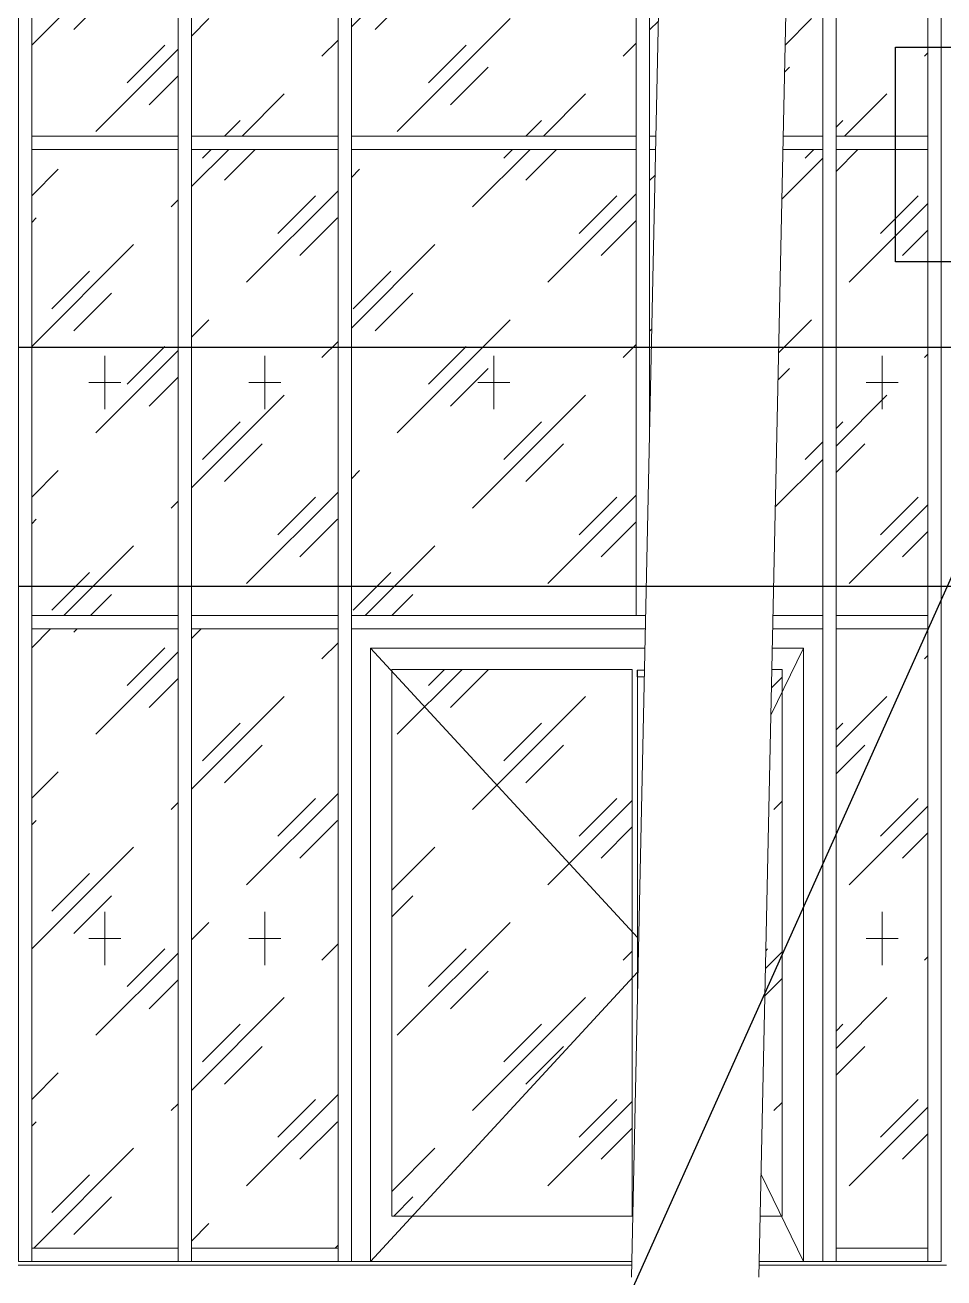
# Model space of a CAD drawing. Header units: millimetres. Extents: x -2128 to 116635, y -18248 to 18481.
# Drawn here: x 48366 to 51816, y -62 to 4643 of the extents above; entities that cross this region are included whole.
import ezdxf

# ---------------------------------------------------------------- set-up
doc = ezdxf.new("R2010")
doc.units = ezdxf.units.MM
doc.linetypes.add('Штриховая', pattern=[600, 400, -200])
for name, color, linetype, lineweight in [('A-COLS', 7, 'Continuous', 9), ('A-DOOR-1', 7, 'Continuous', 5), ('A-FLOR', 7, 'Continuous', 9), ('A-GLAZ-3', 7, 'Штриховая', 5), ('A-GLAZ-CURT', 7, 'Continuous', 9), ('A-GLAZ-CURT-1', 7, 'Continuous', 5), ('A-GLAZ-CWMG', 7, 'Continuous', 9)]:
    doc.layers.add(name, color=color, linetype=linetype, lineweight=lineweight)
pattern_1 = [(45, (-100, 100), (-282.843, 282.843), [200, -600]), (45, (-300, 0), (-282.843, 282.843), [600, -200]), (45, (100, -100), (-282.843, 282.843), [200, -600])]

# ---------------------------------------------------------------- blocks, each defined once
blk = doc.blocks.new('PNS_Панель прямоугольная - Нр_Стекло - 42мм-26757430-АР2_Фасад ___-А')
at = {"layer": 'A-GLAZ-CURT-1'}
h = blk.add_hatch(dxfattribs=at)
h.set_pattern_fill('FP_40', color=256, style=0, pattern_type=2)
h.set_pattern_definition(pattern_1)
h.paths.add_polyline_path([(-15865, 50), (-15520, 50), (-15520, 2375), (-15865, 2375), (-15865, 109.9)], flags=0)
at = {"layer": 'A-GLAZ-3'}
for p, q in [((-15692.5, 1312.5), (-15692.5, 1112.5)), ((-15752.5, 1212.5), (-15632.5, 1212.5))]:
    blk.add_line(p, q, dxfattribs=at)
blk = doc.blocks.new('PNS_Панель прямоугольная - Нр_Стекло - 42мм-39659700-АР2_Фасад ___-А')
at = {"layer": 'A-GLAZ-CURT-1'}
h = blk.add_hatch(dxfattribs=at)
h.set_pattern_fill('FP_41', color=256, style=0, pattern_type=2)
h.set_pattern_definition(pattern_1)
h.paths.add_polyline_path([(-15807.8, 2425), (-15520, 2425), (-15520, 4175.4), (-15865, 4175.4), (-15865, 2425)], flags=0)
at = {"layer": 'A-GLAZ-3'}
for p, q in [((-15692.5, 3400.2), (-15692.5, 3200.2)), ((-15752.5, 3300.2), (-15632.5, 3300.2))]:
    blk.add_line(p, q, dxfattribs=at)
blk = doc.blocks.new('PNS_Панель прямоугольная - Нр_Стекло - 42мм-26757446-АР2_Фасад ___-А')
at = {"layer": 'A-GLAZ-CURT-1'}
h = blk.add_hatch(dxfattribs=at)
h.set_pattern_fill('FP_41', color=256, style=0, pattern_type=2)
h.set_pattern_definition(pattern_1)
h.paths.add_polyline_path([(-15865, 4225.4), (-15520, 4225.4), (-15520, 7430.1), (-15865, 7430.1), (-15865, 4339.1)], flags=0)
at = {"layer": 'A-GLAZ-3'}
for p, q in [((-15692.5, 5927.7), (-15692.5, 5727.7)), ((-15752.5, 5827.7), (-15632.5, 5827.7))]:
    blk.add_line(p, q, dxfattribs=at)
blk = doc.blocks.new('Прямоугольный импост - Рядовой 50х220-26757428-АР2_Фасад ___-А')
at = {"layer": 'A-GLAZ-CWMG'}
for p, q in [((-15865, 0), (-15865, 50)), ((-15520, 50), (-15865, 50)), ((-15520, 50), (-15520, 0)), ((-15520, 0), (-15865, 0))]:
    blk.add_line(p, q, dxfattribs=at)
blk = doc.blocks.new('Прямоугольный импост - Рядовой 50х220-26757429-АР2_Фасад ___-А')
at = {"layer": 'A-GLAZ-CWMG'}
for p, q in [((-15865, 4175.4), (-15865, 4225.4)), ((-15865, 4225.4), (-15520, 4225.4)), ((-15520, 4225.4), (-15520, 4175.4)), ((-15865, 4175.4), (-15520, 4175.4))]:
    blk.add_line(p, q, dxfattribs=at)
blk = doc.blocks.new('PNS_Панель прямоугольная - Нр_Стекло - 42мм-39659708-АР2_Фасад ___-А')
at = {"layer": 'A-GLAZ-CURT-1'}
h = blk.add_hatch(dxfattribs=at)
h.set_pattern_fill('FP_41', color=256, style=0, pattern_type=2)
h.set_pattern_definition(pattern_1)
h.paths.add_polyline_path([(-16102.1, 2425), (-15915, 2425), (-15915, 4175.4), (-16064.8, 4175.4), (-16099, 2576.9)], flags=0)
h.paths.add_polyline_path([(-16565, 3125.2), (-16554.1, 3597.5), (-16549.8, 3827.4), (-16544.4, 4175.4), (-16565, 4175.4), (-16565, 3140)], flags=0)
blk = doc.blocks.new('PNS_Панель прямоугольная - Нр_Стекло - 42мм-26468302-АР2_Фасад ___-А')
at = {"layer": 'A-GLAZ-CURT-1'}
h = blk.add_hatch(dxfattribs=at)
h.set_pattern_fill('FP_41', color=256, style=0, pattern_type=2)
h.set_pattern_definition(pattern_1)
h.paths.add_polyline_path([(-16565, 4225.4), (-16541.5, 4225.4), (-16472, 7430.1), (-16565, 7430.1), (-16565, 4313.8)], flags=0)
h.paths.add_polyline_path([(-16063.7, 4225.4), (-15915, 4225.4), (-15915, 7430.1), (-15996.6, 7430.1), (-16001.2, 7158.5), (-16009.1, 6806.1), (-16018.6, 6350.5), (-16040.9, 5293.2), (-16063.3, 4245.8)], flags=0)
blk = doc.blocks.new('Прямоугольный импост - Рядовой 50х220-26468290-АР2_Фасад ___-А')
at = {"layer": 'A-GLAZ-CWMG'}
for p, q in [((-16590, 2425), (-16579.9, 2425)), ((-16102.1, 2425), (-15915, 2425)), ((-15915, 2425), (-15915, 2375)), ((-16590, 2375), (-16581.1, 2375)), ((-16103.1, 2375), (-15915, 2375))]:
    blk.add_line(p, q, dxfattribs=at)
blk = doc.blocks.new('Прямоугольный импост - Рядовой 50х220-V40-АР2_Фасад ___-А')
at = {"layer": 'A-GLAZ-CWMG'}
for p, q in [((-16565, 4175.4), (-16565, 4225.4)), ((-16565, 4225.4), (-16541.5, 4225.4)), ((-16063.7, 4225.4), (-15915, 4225.4)), ((-15915, 4225.4), (-15915, 4175.4)), ((-16565, 4175.4), (-16542.6, 4175.4)), ((-16064.8, 4175.4), (-15915, 4175.4))]:
    blk.add_line(p, q, dxfattribs=at)
blk = doc.blocks.new('Прямоугольный импост - Рядовой 50х220-26737334-АР2_Фасад ___-А')
at = {"layer": 'A-GLAZ-CWMG'}
for p, q in [((-23155, 7480.1), (-23105, 7480.1)), ((-23155, 7480.1), (-23155, 4200.4)), ((-23105, 7480.1), (-23105, 4200.4))]:
    blk.add_line(p, q, dxfattribs=at)
blk = doc.blocks.new('Колонны 9 - Колонны 1-22806215-АР2_Фасад ___-А')
at = {"layer": 'A-COLS'}
for p, q in [((-16471.8, 7500), (-16633, -59)), ((-16155, -59), (-15993.8, 7500))]:
    blk.add_line(p, q, dxfattribs=at)
blk = doc.blocks.new('Прямоугольный импост - Рядовой 50х220-26362313-АР2_Фасад ___-А')
at = {"layer": 'A-GLAZ-CWMG'}
for p, q in [((-20755, 2400), (-20755, 0)), ((-20705, 2400), (-20705, 0)), ((-20705, 0), (-20755, 0))]:
    blk.add_line(p, q, dxfattribs=at)
blk = doc.blocks.new('Прямоугольный импост - Рядовой 50х220-39659681-АР2_Фасад ___-А')
at = {"layer": 'A-GLAZ-CWMG'}
for p, q in [((-20755, 4200.4), (-20755, 2400)), ((-20705, 4200.4), (-20705, 2400))]:
    blk.add_line(p, q, dxfattribs=at)
blk = doc.blocks.new('Прямоугольный импост - Рядовой 50х220-39659682-АР2_Фасад ___-А')
at = {"layer": 'A-GLAZ-CWMG'}
for p, q in [((-16615, 4200.4), (-16615, 2425)), ((-16565, 4200.4), (-16565, 3125.2)), ((-16579.9, 2425), (-16615, 2425))]:
    blk.add_line(p, q, dxfattribs=at)
blk = doc.blocks.new('PNS_Панель прямоугольная - Нр_Стекло - 42мм-26181092-АР2_Фасад ___-А')
at = {"layer": 'A-GLAZ-CURT-1'}
h = blk.add_hatch(dxfattribs=at)
h.set_pattern_fill('FP_40', color=256, style=0, pattern_type=2)
h.set_pattern_definition(pattern_1)
h.paths.add_polyline_path([(-18285, 50), (-17735, 50), (-17735, 2375), (-18285, 2375), (-18285, 1872.1)], flags=0)
at = {"layer": 'A-GLAZ-3'}
for p, q in [((-18010, 1312.5), (-18010, 1112.5)), ((-18070, 1212.5), (-17950, 1212.5))]:
    blk.add_line(p, q, dxfattribs=at)
blk = doc.blocks.new('PNS_Панель прямоугольная - Нр_Стекло - 42мм-39659732-АР2_Фасад ___-А')
at = {"layer": 'A-GLAZ-CURT-1'}
h = blk.add_hatch(dxfattribs=at)
h.set_pattern_fill('FP_41', color=256, style=0, pattern_type=2)
h.set_pattern_definition(pattern_1)
h.paths.add_polyline_path([(-17735, 2425), (-17735, 4175.4), (-18285, 4175.4), (-18285, 2425)], flags=0)
at = {"layer": 'A-GLAZ-3'}
for p, q in [((-18010, 3400.2), (-18010, 3200.2)), ((-18070, 3300.2), (-17950, 3300.2))]:
    blk.add_line(p, q, dxfattribs=at)
blk = doc.blocks.new('PNS_Панель прямоугольная - Нр_Стекло - 42мм-26468220-АР2_Фасад ___-А')
at = {"layer": 'A-GLAZ-CURT-1'}
h = blk.add_hatch(dxfattribs=at)
h.set_pattern_fill('FP_41', color=256, style=0, pattern_type=2)
h.set_pattern_definition(pattern_1)
h.paths.add_polyline_path([(-18285, 4225.4), (-17735, 4225.4), (-17735, 7430.1), (-18285, 7430.1), (-18285, 4691.5)], flags=0)
at = {"layer": 'A-GLAZ-3'}
for p, q in [((-18010, 5927.7), (-18010, 5727.7)), ((-18070, 5827.7), (-17950, 5827.7))]:
    blk.add_line(p, q, dxfattribs=at)
blk = doc.blocks.new('Прямоугольный импост - Рядовой 50х220-26362316-АР2_Фасад ___-А')
at = {"layer": 'A-GLAZ-CWMG'}
for p, q in [((-18285, 0), (-18285, 50)), ((-17735, 50), (-18285, 50)), ((-17735, 50), (-17735, 0)), ((-17735, 0), (-18285, 0))]:
    blk.add_line(p, q, dxfattribs=at)
blk = doc.blocks.new('Прямоугольный импост - Рядовой 50х220-26362317-АР2_Фасад ___-А')
at = {"layer": 'A-GLAZ-CWMG'}
for p, q in [((-18285, 4175.4), (-18285, 4225.4)), ((-18285, 4225.4), (-17735, 4225.4)), ((-17735, 4225.4), (-17735, 4175.4)), ((-18285, 4175.4), (-17735, 4175.4))]:
    blk.add_line(p, q, dxfattribs=at)
blk = doc.blocks.new('PNS_Панель прямоугольная - Нр_Стекло - 42мм-V51-АР2_Фасад ___-А')
at = {"layer": 'A-GLAZ-CURT-1'}
h = blk.add_hatch(dxfattribs=at)
h.set_pattern_fill('FP_41', color=256, style=0, pattern_type=2)
h.set_pattern_definition(pattern_1)
h.paths.add_polyline_path([(-16615, 2425), (-16615, 4175.4), (-17685, 4175.4), (-17685, 2425), (-16826.8, 2425)], flags=0)
at = {"layer": 'A-GLAZ-3'}
for p, q in [((-17150, 3400.2), (-17150, 3200.2)), ((-17210, 3300.2), (-17090, 3300.2))]:
    blk.add_line(p, q, dxfattribs=at)
blk = doc.blocks.new('PNS_Панель прямоугольная - Нр_Стекло - 42мм-V52-АР2_Фасад ___-А')
at = {"layer": 'A-GLAZ-CURT-1'}
h = blk.add_hatch(dxfattribs=at)
h.set_pattern_fill('FP_41', color=256, style=0, pattern_type=2)
h.set_pattern_definition(pattern_1)
h.paths.add_polyline_path([(-16826.8, 4225.4), (-16615, 4225.4), (-16615, 7430.1), (-17685, 7430.1), (-17685, 4225.4)], flags=0)
at = {"layer": 'A-GLAZ-3'}
for p, q in [((-17150, 5927.7), (-17150, 5727.7)), ((-17210, 5827.7), (-17090, 5827.7))]:
    blk.add_line(p, q, dxfattribs=at)
blk = doc.blocks.new('Прямоугольный импост - Рядовой 50х220-V53-АР2_Фасад ___-А')
at = {"layer": 'A-GLAZ-CWMG'}
for p, q in [((-17685, 4175.4), (-17685, 4225.4)), ((-17685, 4225.4), (-16615, 4225.4)), ((-16615, 4225.4), (-16615, 4175.4)), ((-17685, 4175.4), (-16615, 4175.4))]:
    blk.add_line(p, q, dxfattribs=at)
blk = doc.blocks.new('Прямоугольный импост - Рядовой 50х220-26468293-АР2_Фасад ___-А')
at = {"layer": 'A-GLAZ-CWMG'}
for p, q in [((-17685, 2375), (-17685, 2425)), ((-17685, 2425), (-16590, 2425)), ((-17685, 2375), (-16590, 2375))]:
    blk.add_line(p, q, dxfattribs=at)
blk = doc.blocks.new('PNS_Панель прямоугольная - Нр_Стекло - 42мм-V54-АР2_Фасад ___-А')
at = {"layer": 'A-GLAZ-CURT-1'}
h = blk.add_hatch(dxfattribs=at)
h.set_pattern_fill('FP_40', color=256, style=0, pattern_type=2)
h.set_pattern_definition(pattern_1)
h.paths.add_polyline_path([(-18335, 50), (-18335, 2375), (-18885, 2375), (-18885, 50), (-18864.8, 50)], flags=0)
at = {"layer": 'A-GLAZ-3'}
for p, q in [((-18610, 1312.5), (-18610, 1112.5)), ((-18670, 1212.5), (-18550, 1212.5))]:
    blk.add_line(p, q, dxfattribs=at)
blk = doc.blocks.new('PNS_Панель прямоугольная - Нр_Стекло - 42мм-V55-АР2_Фасад ___-А')
at = {"layer": 'A-GLAZ-CURT-1'}
h = blk.add_hatch(dxfattribs=at)
h.set_pattern_fill('FP_41', color=256, style=0, pattern_type=2)
h.set_pattern_definition(pattern_1)
h.paths.add_polyline_path([(-18885, 2425), (-18335, 2425), (-18335, 4175.4), (-18885, 4175.4), (-18885, 2576.9)], flags=0)
at = {"layer": 'A-GLAZ-3'}
for p, q in [((-18610, 3400.2), (-18610, 3200.2)), ((-18670, 3300.2), (-18550, 3300.2))]:
    blk.add_line(p, q, dxfattribs=at)
blk = doc.blocks.new('PNS_Панель прямоугольная - Нр_Стекло - 42мм-V56-АР2_Фасад ___-А')
at = {"layer": 'A-GLAZ-CURT-1'}
h = blk.add_hatch(dxfattribs=at)
h.set_pattern_fill('FP_41', color=256, style=0, pattern_type=2)
h.set_pattern_definition(pattern_1)
h.paths.add_polyline_path([(-18335, 4225.4), (-18335, 7430.1), (-18885, 7430.1), (-18885, 4225.4), (-18864.8, 4225.4)], flags=0)
at = {"layer": 'A-GLAZ-3'}
for p, q in [((-18610, 5927.7), (-18610, 5727.7)), ((-18670, 5827.7), (-18550, 5827.7))]:
    blk.add_line(p, q, dxfattribs=at)
blk = doc.blocks.new('Дверь_Витражная_СКБ_2Ст - ДВН_ДАО Е30_Главный вход CОШ_1800 в свету-26468328-АР2_Фасад ___-А')
at = {"layer": 'A-DOOR-1'}
h = blk.add_hatch(dxfattribs=at)
h.set_pattern_fill('FP_40', color=256, style=0, pattern_type=2)
h.set_pattern_definition(pattern_1)
h.paths.add_polyline_path([(-16826.8, 170), (-16630, 170), (-16630, 2223), (-17533, 2223), (-17533, 170)], flags=0)
h = blk.add_hatch(dxfattribs=at)
h.set_pattern_fill('FP_40', color=256, style=0, pattern_type=2)
h.set_pattern_definition(pattern_1)
h.paths.add_polyline_path([(-16067, 170), (-16067, 2223), (-16106.3, 2223), (-16150.4, 170), (-16146.6, 170)], flags=0)
for p, q in [((-17613, 0), (-17613, 2303)), ((-16582.6, 2303), (-17613, 2303)), ((-17613, 2303), (-16610, 1216.5)), ((-15987, 2303), (-16110, 2051.5)), ((-15987, 2303), (-16104.6, 2303)), ((-15987, 2303), (-15987, 0)), ((-17533, 170), (-17533, 2223)), ((-17533, 2223), (-16630, 2223)), ((-16630, 2223), (-16630, 170)), ((-16106.3, 2223), (-16067, 2223)), ((-16067, 170), (-16067, 2223)), ((-16610, 1086.5), (-17613, 0)), ((-16147.4, 328.1), (-15987, 0)), ((-16630, 170), (-17533, 170)), ((-16150.4, 170), (-16067, 170)), ((-15987, 0), (-16154, 0)), ((-16631.4, 0), (-17613, 0))]:
    blk.add_line(p, q, dxfattribs=at)
at = {"layer": 'A-GLAZ-CURT'}
for p, q in [((-16612, 2220), (-16612, 2194.7)), ((-16612, 2220), (-16584.4, 2220)), ((-16610, 2220), (-16610, 1004)), ((-16584.9, 2194.7), (-16612, 2194.7))]:
    blk.add_line(p, q, dxfattribs=at)
at = {"layer": 'A-GLAZ-CURT-1'}
for p, q in [((-17613, 0), (-17685, 0)), ((-15915, 0), (-15987, 0))]:
    blk.add_line(p, q, dxfattribs=at)

msp = doc.modelspace()

# ---------------------------------------------------------------- linework, layer by layer
at = {"color": 1}
msp.add_line((48819, -4183), (52374, 3753), dxfattribs=at)
for points in [[(51634, 4560), (54697, 4560), (54697, 3753), (51634, 3753)], [(51956, 3432), (38861, 3432), (38861, 2535), (51956, 2535)]]:
    msp.add_lwpolyline(points, close=True, dxfattribs=at)
at = {"layer": 'A-FLOR'}
for p, q in [((47853.5, -15), (50644.1, -15)), ((51121.3, -15), (51825.8, -15))]:
    msp.add_line(p, q, dxfattribs=at)

# ---------------------------------------------------------------- block references
at = {"layer": 'A-COLS'}
msp.add_blockref('Колонны 9 - Колонны 1-22806215-АР2_Фасад ___-А', (67275.8, 0), dxfattribs=at)
at = {"layer": 'A-GLAZ-CURT'}
for name in ['PNS_Панель прямоугольная - Нр_Стекло - 42мм-V56-АР2_Фасад ___-А', 'PNS_Панель прямоугольная - Нр_Стекло - 42мм-26468220-АР2_Фасад ___-А', 'PNS_Панель прямоугольная - Нр_Стекло - 42мм-V52-АР2_Фасад ___-А', 'PNS_Панель прямоугольная - Нр_Стекло - 42мм-26468302-АР2_Фасад ___-А', 'PNS_Панель прямоугольная - Нр_Стекло - 42мм-26757446-АР2_Фасад ___-А', 'PNS_Панель прямоугольная - Нр_Стекло - 42мм-V55-АР2_Фасад ___-А', 'PNS_Панель прямоугольная - Нр_Стекло - 42мм-39659732-АР2_Фасад ___-А', 'PNS_Панель прямоугольная - Нр_Стекло - 42мм-V51-АР2_Фасад ___-А', 'PNS_Панель прямоугольная - Нр_Стекло - 42мм-39659708-АР2_Фасад ___-А', 'PNS_Панель прямоугольная - Нр_Стекло - 42мм-39659700-АР2_Фасад ___-А', 'PNS_Панель прямоугольная - Нр_Стекло - 42мм-V54-АР2_Фасад ___-А', 'PNS_Панель прямоугольная - Нр_Стекло - 42мм-26181092-АР2_Фасад ___-А', 'PNS_Панель прямоугольная - Нр_Стекло - 42мм-26757430-АР2_Фасад ___-А', 'Дверь_Витражная_СКБ_2Ст - ДВН_ДАО Е30_Главный вход CОШ_1800 в свету-26468328-АР2_Фасад ___-А']:
    msp.add_blockref(name, (67275.8, 0), dxfattribs=at)
at = {"layer": 'A-GLAZ-CWMG'}
for name, p in [('Прямоугольный импост - Рядовой 50х220-26737334-АР2_Фасад ___-А', (71495.8, 0)), ('Прямоугольный импост - Рядовой 50х220-26737334-АР2_Фасад ___-А', (72095.8, 0)), ('Прямоугольный импост - Рядовой 50х220-26737334-АР2_Фасад ___-А', (72695.8, 0)), ('Прямоугольный импост - Рядовой 50х220-26737334-АР2_Фасад ___-А', (73815.8, 0)), ('Прямоугольный импост - Рядовой 50х220-26737334-АР2_Фасад ___-А', (74515.8, 0)), ('Прямоугольный импост - Рядовой 50х220-26737334-АР2_Фасад ___-А', (74910.8, 0)), ('Прямоугольный импост - Рядовой 50х220-39659681-АР2_Фасад ___-А', (69095.8, 0)), ('Прямоугольный импост - Рядовой 50х220-26362317-АР2_Фасад ___-А', (66675.8, 0)), ('Прямоугольный импост - Рядовой 50х220-39659681-АР2_Фасад ___-А', (69695.8, 0)), ('Прямоугольный импост - Рядовой 50х220-26362317-АР2_Фасад ___-А', (67275.8, 0)), ('Прямоугольный импост - Рядовой 50х220-39659681-АР2_Фасад ___-А', (70295.8, 0)), ('Прямоугольный импост - Рядовой 50х220-V53-АР2_Фасад ___-А', (67275.8, 0)), ('Прямоугольный импост - Рядовой 50х220-39659682-АР2_Фасад ___-А', (67275.8, 0)), ('Прямоугольный импост - Рядовой 50х220-V40-АР2_Фасад ___-А', (67275.8, 0)), ('Прямоугольный импост - Рядовой 50х220-39659681-АР2_Фасад ___-А', (72115.8, 0)), ('Прямоугольный импост - Рядовой 50х220-26757429-АР2_Фасад ___-А', (67275.8, 0)), ('Прямоугольный импост - Рядовой 50х220-39659681-АР2_Фасад ___-А', (72510.8, 0)), ('Прямоугольный импост - Рядовой 50х220-26362313-АР2_Фасад ___-А', (69095.8, 0)), ('Прямоугольный импост - Рядовой 50х220-26362317-АР2_Фасад ___-А', (66675.8, -1800.4)), ('Прямоугольный импост - Рядовой 50х220-26362313-АР2_Фасад ___-А', (69695.8, 0)), ('Прямоугольный импост - Рядовой 50х220-26362317-АР2_Фасад ___-А', (67275.8, -1800.4)), ('Прямоугольный импост - Рядовой 50х220-26362313-АР2_Фасад ___-А', (70295.8, 0)), ('Прямоугольный импост - Рядовой 50х220-26468293-АР2_Фасад ___-А', (67275.8, 0)), ('Прямоугольный импост - Рядовой 50х220-26468290-АР2_Фасад ___-А', (67275.8, 0)), ('Прямоугольный импост - Рядовой 50х220-26362313-АР2_Фасад ___-А', (72115.8, 0)), ('Прямоугольный импост - Рядовой 50х220-26757429-АР2_Фасад ___-А', (67275.8, -1800.4)), ('Прямоугольный импост - Рядовой 50х220-26362313-АР2_Фасад ___-А', (72510.8, 0)), ('Прямоугольный импост - Рядовой 50х220-26362316-АР2_Фасад ___-А', (66675.8, 0)), ('Прямоугольный импост - Рядовой 50х220-26362316-АР2_Фасад ___-А', (67275.8, 0)), ('Прямоугольный импост - Рядовой 50х220-26757428-АР2_Фасад ___-А', (67275.8, 0))]:
    msp.add_blockref(name, p, dxfattribs=at)

doc.saveas('drawing.dxf')
